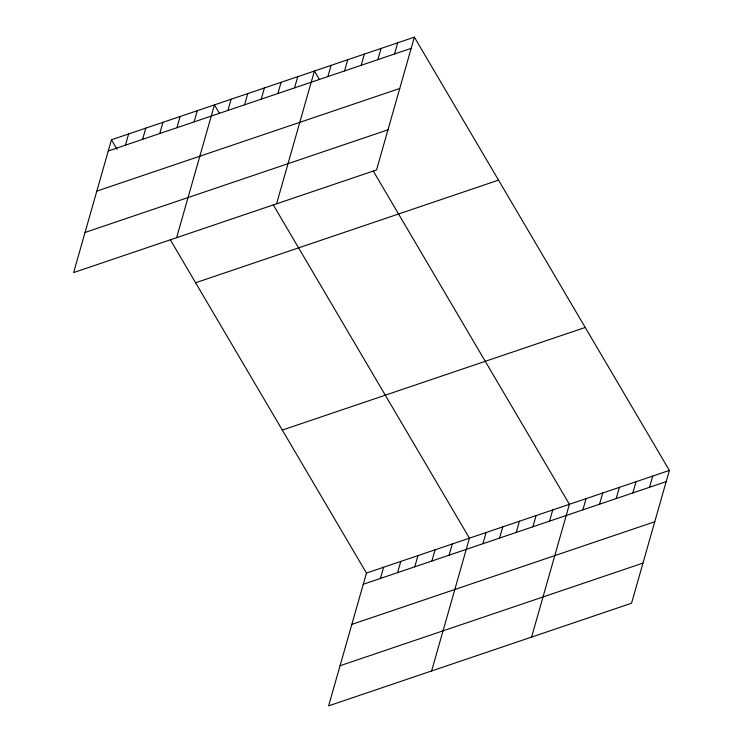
<?xml version="1.0" encoding="UTF-8"?>
<svg xmlns="http://www.w3.org/2000/svg" width="743" height="743" viewBox="0 0 743 743"><rect width="100%" height="100%" fill="white"/><g stroke="black" fill="none" stroke-linecap="round" stroke-linejoin="round"><path stroke-width="1.11" d="M111.45 139.777L73.622 272.57L376.543 169.943L414.371 37.15L111.45 139.777L117.069 149.306M125.428 145.164L128.623 133.963M142.591 139.35L145.786 128.149M159.754 133.536L162.949 122.326M176.927 127.722L180.112 116.512M194.09 121.908L197.285 110.698M176.62 237.676L214.448 104.884L219.491 113.465M227.915 110.447L231.11 99.237M244.577 104.8L247.763 93.59M261.239 99.153L264.424 87.953M277.901 93.507L281.086 82.306M294.553 87.869L297.748 76.659M276.582 203.814L314.41 71.012L319.462 79.594M327.877 76.575L331.072 65.375M344.538 70.929L347.733 59.728M361.2 65.291L364.386 54.081M377.862 59.644L381.048 48.434M394.524 53.998L397.709 42.797M170.361 239.859L366.457 573.057L328.629 705.85L631.55 603.223L669.378 470.43L414.371 37.15M380.435 578.444L383.62 567.234M397.598 572.63L400.783 561.42M414.761 566.807L417.956 555.606M431.924 560.993L435.119 549.792M449.088 555.179L452.283 543.978M431.618 670.957L469.446 538.164L273.35 204.975M482.913 543.718L486.108 532.517M499.575 538.071L502.77 526.871M516.236 532.434L519.431 521.224M532.898 526.787L536.093 515.586M549.56 521.14L552.755 509.939M531.579 637.095L569.407 504.293L373.311 171.104M582.884 509.856L586.069 498.646M599.536 504.209L602.731 493.008M616.198 498.562L619.393 487.362M632.86 492.915L636.054 481.715M649.521 487.278L652.716 476.068M108.264 150.978L411.176 48.351M96.831 191.109L399.753 88.482M85.055 232.448L387.976 129.821M195.604 282.758L498.525 180.131M282.303 430.076L585.224 327.449M366.457 573.057L669.378 470.43M363.262 584.258L666.183 481.631M351.838 624.38L654.75 521.753M340.062 665.728L642.974 563.101"/></g></svg>
